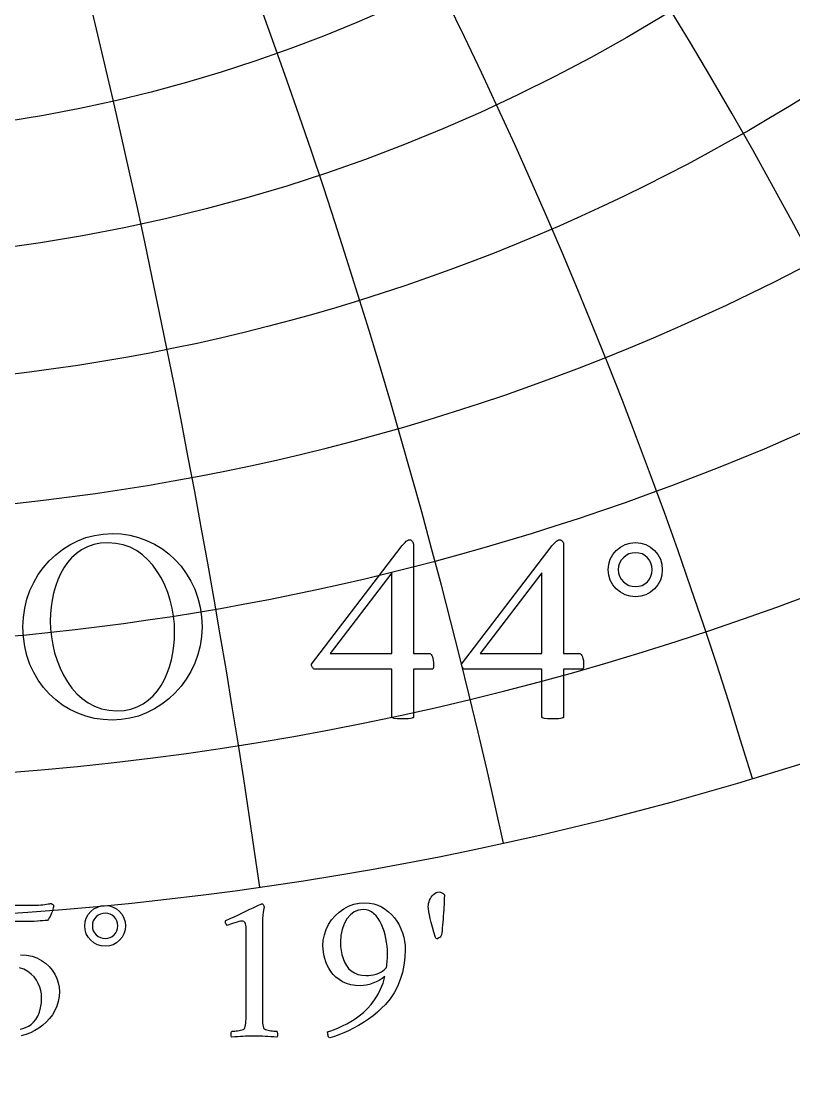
# Model space of a CAD drawing. Header units: millimetres. Extents: x -55 to 55, y -55 to 56.
# Drawn here: x 3.61 to 15.27, y -16.91 to -0.7 of the extents above; entities that cross this region are included whole.
import ezdxf

# ---------------------------------------------------------------- set-up
doc = ezdxf.new("R2010")
doc.units = ezdxf.units.MM
for name, color, linetype in [('CUT_OUTER', 1, 'Continuous'), ('ENGRAVE', 7, 'Continuous'), ('ENGRAVE_FINE', 8, 'Continuous'), ('TEXT', 5, 'Continuous')]:
    doc.layers.add(name, color=color, linetype=linetype)

msp = doc.modelspace()

# ---------------------------------------------------------------- linework, layer by layer
at = {"layer": 'CUT_OUTER'}
msp.add_arc((-0.0002, -0.0001), 54.7499, 132.89036, 87.80158, dxfattribs=at)
at = {"layer": 'ENGRAVE'}
for centre, radius in [((0, 0), 54), ((0, 23.0863), 29.319), ((0, 21.284), 25.6242), ((0, 19.8271), 22.2988), ((0, 0), 35.3478), ((0, 0), 23.1383)]:
    msp.add_circle(centre, radius, dxfattribs=at)
for centre, radius, start, end in [((0, 25.334), 33.4947, 137.23631, 42.76369), ((0, 28.1719), 38.3077, 162.33792, 17.66208), ((0, 31.8162), 43.9874, 180.638, 359.362), ((0, 36.6037), 50.8852, 195.78154, 344.21846)]:
    msp.add_arc(centre, radius, start, end, dxfattribs=at)
at = {"layer": 'ENGRAVE_FINE'}
for centre, radius, start, end in [((278.6826, -34.135), 282.9817, 162.032694, 175.951136), ((278.6826, -34.135), 282.9817, 162.032694, 175.951136), ((-135.009, -34.135), 143.6736, 8.149817, 36.122961), ((-135.009, -34.135), 143.6736, 8.149817, 36.122961), ((135.009, -34.135), 143.6736, 143.877039, 171.850183), ((135.009, -34.135), 143.6736, 143.877039, 171.850183), ((-85.1117, -34.135), 98.2785, 12.357385, 54.648053), ((-85.1117, -34.135), 98.2785, 12.357385, 54.648053), ((85.1117, -34.135), 98.2785, 125.351947, 167.642615), ((85.1117, -34.135), 98.2785, 125.351947, 167.642615), ((-58.5619, -34.135), 76.4471, 16.731177, 73.695482), ((-58.5619, -34.135), 76.4471, 16.731177, 73.695482), ((58.5619, -34.135), 76.4471, 106.304518, 163.268823), ((58.5619, -34.135), 76.4471, 106.304518, 163.268823), ((-41.2327, -34.135), 64.1468, 21.338982, 93.335063), ((-41.2327, -34.135), 64.1468, 21.338982, 93.335063), ((41.2327, -34.135), 64.1468, 86.664937, 158.661018), ((41.2327, -34.135), 64.1468, 86.664937, 158.661018), ((-28.3706, -34.135), 56.7411, 26.26058, 110.03181), ((-28.3706, -34.135), 56.7411, 26.26058, 110.03181), ((28.3706, -34.135), 56.7411, 69.96819, 153.73942), ((28.3706, -34.135), 56.7411, 69.96819, 153.73942), ((-17.8852, -34.135), 52.2929, 31.59265, 120.02931), ((-17.8852, -34.135), 52.2929, 31.59265, 120.02931), ((17.8852, -34.135), 52.2929, 59.97069, 148.40735), ((17.8852, -34.135), 52.2929, 59.97069, 148.40735), ((-8.6646, -34.135), 49.8973, 37.45519, 128.5784), ((-8.6646, -34.135), 49.8973, 37.45519, 128.5784), ((8.6646, -34.135), 49.8973, 51.4216, 142.54481), ((8.6646, -34.135), 49.8973, 51.4216, 142.54481), ((0, 65.9346), 87.1737, 231.774108, 308.225892)]:
    msp.add_arc(centre, radius, start, end, dxfattribs=at)
at = {"layer": 'TEXT'}
for points in [[(4.9819, -8.4322), (5.1183, -8.4386), (5.2507, -8.4578), (5.3791, -8.4897), (5.5035, -8.5344), (5.6224, -8.591), (5.734, -8.6585), (5.8385, -8.7368), (5.9357, -8.8261), (6.0245, -8.9251), (6.1034, -9.0326), (6.1725, -9.1487), (6.2317, -9.2732), (6.2792, -9.4053), (6.3131, -9.5441), (6.3335, -9.6896), (6.3403, -9.8417), (6.3335, -9.986), (6.3131, -10.1254), (6.2792, -10.2596), (6.2317, -10.3888), (6.1725, -10.5118), (6.1034, -10.6273), (6.0245, -10.7353), (5.9357, -10.8359), (5.8385, -10.9275), (5.734, -11.0084), (5.6224, -11.0786), (5.5035, -11.1382), (5.3791, -11.1857), (5.2507, -11.2197), (5.1183, -11.24), (4.9819, -11.2468), (4.8474, -11.2404), (4.7163, -11.2213), (4.5887, -11.1893), (4.4646, -11.1446), (4.3459, -11.0881), (4.2346, -11.0206), (4.1309, -10.9422), (4.0345, -10.853), (3.9468, -10.754), (3.869, -10.6464), (3.801, -10.5304), (3.7428, -10.4059), (3.6963, -10.274), (3.663, -10.136), (3.643, -9.9919), (3.6364, -9.8417), (3.643, -9.6972), (3.663, -9.5574), (3.6963, -9.4225), (3.7428, -9.2924), (3.801, -9.1685), (3.869, -9.0523), (3.9468, -8.9439), (4.0345, -8.8431), (4.1309, -8.7516), (4.2346, -8.6707), (4.3459, -8.6004), (4.4646, -8.5408), (4.5887, -8.4933), (4.7163, -8.4594), (4.8474, -8.439), (4.9819, -8.4322)], [(4.9223, -8.5728), (4.8095, -8.5793), (4.7052, -8.5988), (4.6094, -8.6314), (4.5221, -8.6771), (4.4429, -8.7334), (4.3714, -8.7979), (4.3077, -8.8707), (4.2517, -8.9517), (4.203, -9.0393), (4.1612, -9.1316), (4.1263, -9.2288), (4.0984, -9.3307), (4.077, -9.435), (4.0617, -9.5393), (4.0525, -9.6437), (4.0494, -9.748), (4.0535, -9.8692), (4.0659, -9.9902), (4.0865, -10.1109), (4.1154, -10.2313), (4.1523, -10.3489), (4.1969, -10.4612), (4.2491, -10.5682), (4.3092, -10.6699), (4.3766, -10.7639), (4.4513, -10.8482), (4.5331, -10.9225), (4.6221, -10.9871), (4.7183, -11.0392), (4.8217, -11.0765), (4.9323, -11.0989), (5.0501, -11.1063), (5.1629, -11.0998), (5.2672, -11.0802), (5.363, -11.0476), (5.4503, -11.002), (5.5296, -10.9454), (5.6015, -10.8801), (5.6659, -10.806), (5.7228, -10.7231), (5.7725, -10.6335), (5.8149, -10.5395), (5.8502, -10.4409), (5.8783, -10.3377), (5.8997, -10.2325), (5.915, -10.1275), (5.9242, -10.0228), (5.9272, -9.9183), (5.9231, -9.7972), (5.9107, -9.6767), (5.8901, -9.5566), (5.8612, -9.4371), (5.8242, -9.3206), (5.7793, -9.2093), (5.7263, -9.1034), (5.6654, -9.0028), (5.597, -8.9098), (5.5216, -8.8266), (5.4394, -8.7533), (5.3503, -8.6899), (5.2541, -8.6386), (5.1507, -8.602), (5.0401, -8.5801), (4.9223, -8.5728)], [(9.4699, -8.5259), (9.4858, -8.5275), (9.4992, -8.5323), (9.5103, -8.5403), (9.5189, -8.5515), (9.5254, -8.5642), (9.5301, -8.577), (9.5329, -8.5898), (9.5338, -8.6026), (9.5338, -10.2419), (9.7808, -10.2419), (9.7912, -10.2451), (9.801, -10.2547), (9.8103, -10.2707), (9.8191, -10.293), (9.8265, -10.3196), (9.8319, -10.3484), (9.8351, -10.3792), (9.8361, -10.4122), (9.8353, -10.4341), (9.8329, -10.4527), (9.8289, -10.4681), (9.8234, -10.4804), (9.5338, -10.4804), (9.5338, -11.2085), (9.5321, -11.2092), (9.5269, -11.2112), (9.5182, -11.2145), (9.5061, -11.2191), (9.4863, -11.2238), (9.4545, -11.2271), (9.4107, -11.2291), (9.355, -11.2298), (9.2898, -11.2277), (9.2432, -11.2213), (9.2153, -11.2106), (9.2059, -11.1957), (9.2059, -10.4804), (8.035, -10.4804), (8.025, -10.4733), (8.0163, -10.4649), (8.009, -10.4552), (8.003, -10.4442), (7.9984, -10.4329), (7.995, -10.4224), (7.9931, -10.4126), (7.9924, -10.4037), (9.3465, -8.6324), (9.3582, -8.6187), (9.372, -8.6031), (9.388, -8.5857), (9.4061, -8.5664), (9.4244, -8.5487), (9.4412, -8.536), (9.4564, -8.5284), (9.4699, -8.5259)], [(11.7352, -8.5259), (11.7511, -8.5275), (11.7645, -8.5323), (11.7755, -8.5403), (11.7842, -8.5515), (11.7907, -8.5642), (11.7954, -8.577), (11.7982, -8.5898), (11.7991, -8.6026), (11.7991, -10.2419), (12.0461, -10.2419), (12.0564, -10.2451), (12.0663, -10.2547), (12.0756, -10.2707), (12.0844, -10.293), (12.0918, -10.3196), (12.0972, -10.3484), (12.1004, -10.3792), (12.1014, -10.4122), (12.1006, -10.4341), (12.0982, -10.4527), (12.0942, -10.4681), (12.0886, -10.4804), (11.7991, -10.4804), (11.7991, -11.2085), (11.7974, -11.2092), (11.7922, -11.2112), (11.7835, -11.2145), (11.7714, -11.2191), (11.7516, -11.2238), (11.7198, -11.2271), (11.676, -11.2291), (11.6203, -11.2298), (11.5551, -11.2277), (11.5085, -11.2213), (11.4805, -11.2106), (11.4712, -11.1957), (11.4712, -10.4804), (10.3003, -10.4804), (10.2903, -10.4733), (10.2816, -10.4649), (10.2743, -10.4552), (10.2683, -10.4442), (10.2637, -10.4329), (10.2603, -10.4224), (10.2583, -10.4126), (10.2577, -10.4037), (11.6117, -8.6324), (11.6235, -8.6187), (11.6373, -8.6031), (11.6533, -8.5857), (11.6714, -8.5664), (11.6897, -8.5487), (11.7065, -8.536), (11.7217, -8.5284), (11.7352, -8.5259)], [(12.4719, -8.9773), (12.4795, -8.8953), (12.5022, -8.8197), (12.5401, -8.7505), (12.5932, -8.6877), (12.657, -8.6356), (12.7268, -8.5983), (12.8028, -8.576), (12.8849, -8.5685), (12.9667, -8.576), (13.0419, -8.5983), (13.1104, -8.6356), (13.1723, -8.6877), (13.2236, -8.7505), (13.2601, -8.8197), (13.2821, -8.8953), (13.2894, -8.9773), (13.2821, -9.0592), (13.2601, -9.1348), (13.2236, -9.204), (13.1723, -9.2668), (13.1104, -9.319), (13.0419, -9.3562), (12.9667, -9.3786), (12.8849, -9.386), (12.8028, -9.3786), (12.7268, -9.3562), (12.657, -9.319), (12.5932, -9.2668), (12.5401, -9.204), (12.5022, -9.1348), (12.4795, -9.0592), (12.4719, -8.9773)], [(12.6252, -8.9773), (12.63, -9.0285), (12.6443, -9.0757), (12.6683, -9.119), (12.7018, -9.1582), (12.742, -9.1908), (12.7859, -9.2141), (12.8335, -9.2281), (12.8849, -9.2328), (12.936, -9.2281), (12.9828, -9.2141), (13.0254, -9.1908), (13.0637, -9.1582), (13.0954, -9.119), (13.118, -9.0757), (13.1316, -9.0285), (13.1361, -8.9773), (13.1316, -8.926), (13.118, -8.8788), (13.0954, -8.8356), (13.0637, -8.7963), (13.0254, -8.7637), (12.9828, -8.7404), (12.936, -8.7264), (12.8849, -8.7218), (12.8335, -8.7264), (12.7859, -8.7404), (12.742, -8.7637), (12.7018, -8.7963), (12.6683, -8.8356), (12.6443, -8.8788), (12.63, -8.926), (12.6252, -8.9773)], [(9.2059, -9.0241), (8.2734, -10.2419), (9.2059, -10.2419)], [(11.4712, -9.0241), (10.5387, -10.2419), (11.4712, -10.2419)], [(9.9192, -13.841), (9.9421, -13.8436), (9.9631, -13.8514), (9.982, -13.8644), (9.999, -13.8826), (9.9988, -13.9012), (9.9982, -13.9253), (9.9972, -13.9547), (9.9958, -13.9895), (9.994, -14.0282), (9.9918, -14.069), (9.9892, -14.112), (9.9862, -14.1572), (9.9829, -14.2033), (9.9794, -14.249), (9.9757, -14.2943), (9.9719, -14.3392), (9.968, -14.3822), (9.9643, -14.4215), (9.9608, -14.4572), (9.9575, -14.4893), (9.9475, -14.5061), (9.9335, -14.5213), (9.9156, -14.5348), (9.8936, -14.5468), (9.8846, -14.5456), (9.8768, -14.542), (9.8703, -14.536), (9.8649, -14.5277), (9.8407, -14.4463), (9.8194, -14.3716), (9.8008, -14.3034), (9.785, -14.2418), (9.7725, -14.1868), (9.7635, -14.1384), (9.7581, -14.0966), (9.7563, -14.0614), (9.7576, -14.0386), (9.7615, -14.0151), (9.768, -13.9907), (9.777, -13.9656), (9.7884, -13.9409), (9.8018, -13.9181), (9.8172, -13.897), (9.8345, -13.8778), (9.8536, -13.8617), (9.8741, -13.8502), (9.8959, -13.8433), (9.9192, -13.841)], [(4.57, -14.352), (4.5757, -14.2905), (4.5927, -14.2339), (4.6212, -14.182), (4.661, -14.1349), (4.7088, -14.0957), (4.7612, -14.0678), (4.8182, -14.051), (4.8797, -14.0454), (4.9411, -14.051), (4.9975, -14.0678), (5.0489, -14.0957), (5.0953, -14.1349), (5.1337, -14.182), (5.1612, -14.2339), (5.1776, -14.2905), (5.1831, -14.352), (5.1776, -14.4135), (5.1612, -14.4702), (5.1337, -14.5221), (5.0953, -14.5692), (5.0489, -14.6083), (4.9975, -14.6362), (4.9411, -14.653), (4.8797, -14.6586), (4.8182, -14.653), (4.7612, -14.6362), (4.7088, -14.6083), (4.661, -14.5692), (4.6212, -14.5221), (4.5927, -14.4702), (4.5757, -14.4135), (4.57, -14.352)], [(7.0066, -15.6614), (7.0066, -14.3999), (7.0057, -14.369), (7.0031, -14.3432), (6.9986, -14.3227), (6.9923, -14.3073), (6.9838, -14.2961), (6.9727, -14.2881), (6.959, -14.2834), (6.9428, -14.2818), (6.9228, -14.2833), (6.8981, -14.2877), (6.8685, -14.2952), (6.8342, -14.3057), (6.7997, -14.3172), (6.7695, -14.3277), (6.7438, -14.3371), (6.7224, -14.3456), (6.7098, -14.3339), (6.7009, -14.3209), (6.6955, -14.3067), (6.6937, -14.2913), (6.6937, -14.2911), (6.6937, -14.2905), (6.6937, -14.2895), (6.6937, -14.2881), (6.6941, -14.2824), (6.6953, -14.2778), (6.6973, -14.2744), (6.7001, -14.2722), (6.7636, -14.2433), (6.8266, -14.2143), (6.889, -14.1851), (6.9508, -14.1556), (7.0096, -14.1274), (7.0633, -14.1017), (7.1118, -14.0787), (7.1551, -14.0582), (7.191, -14.0414), (7.217, -14.0295), (7.2333, -14.0223), (7.2398, -14.0199), (7.2462, -14.0199), (7.2535, -14.0211), (7.2597, -14.0247), (7.2647, -14.0307), (7.2685, -14.039), (7.2715, -14.0482), (7.2741, -14.0566), (7.2763, -14.0642), (7.2781, -14.071), (7.2773, -14.0759), (7.2749, -14.0905), (7.2709, -14.115), (7.2653, -14.1492), (7.2597, -14.1924), (7.2557, -14.2438), (7.2533, -14.3034), (7.2525, -14.3712), (7.2525, -15.6614), (7.2526, -15.6959), (7.2529, -15.7292), (7.2534, -15.7614), (7.2541, -15.7923), (7.2556, -15.8212), (7.2585, -15.8474), (7.2628, -15.8707), (7.2685, -15.8913), (7.2739, -15.8991), (7.2837, -15.9065), (7.2979, -15.9135), (7.3164, -15.92), (7.3375, -15.9259), (7.3591, -15.9308), (7.3814, -15.9347), (7.4042, -15.9376), (7.4257, -15.9397), (7.4438, -15.9412), (7.4584, -15.9421), (7.4697, -15.9424), (7.474, -15.95), (7.4773, -15.96), (7.4796, -15.9723), (7.4809, -15.9871), (7.4808, -16.0019), (7.4789, -16.0143), (7.4752, -16.0242), (7.4697, -16.0318), (7.4228, -16.0287), (7.3779, -16.0258), (7.335, -16.0231), (7.2941, -16.0206), (7.2533, -16.0185), (7.211, -16.0171), (7.1671, -16.0162), (7.1216, -16.0159), (7.0779, -16.0162), (7.0362, -16.0171), (6.9965, -16.0185), (6.9587, -16.0206), (6.9206, -16.0231), (6.8797, -16.0258), (6.836, -16.0287), (6.7895, -16.0318), (6.784, -16.0242), (6.7803, -16.0143), (6.7784, -16.0019), (6.7783, -15.9871), (6.7796, -15.9723), (6.7819, -15.96), (6.7852, -15.95), (6.7895, -15.9424), (6.8008, -15.9421), (6.8154, -15.9412), (6.8335, -15.9397), (6.855, -15.9376), (6.8778, -15.9347), (6.9001, -15.9308), (6.9217, -15.9259), (6.9428, -15.92), (6.9611, -15.9135), (6.9747, -15.9065), (6.9835, -15.8991), (6.9875, -15.8913), (6.9933, -15.8707), (6.9979, -15.8474), (7.0013, -15.8212), (7.0035, -15.7923), (7.0048, -15.7614), (7.0058, -15.7292), (7.0064, -15.6959), (7.0066, -15.6614)], [(8.2362, -15.952), (8.2874, -15.9344), (8.3419, -15.9137), (8.3999, -15.8897), (8.4613, -15.8626), (8.5245, -15.8314), (8.5879, -15.7955), (8.6514, -15.7548), (8.7152, -15.7093), (8.7776, -15.6583), (8.8369, -15.6011), (8.8933, -15.5377), (8.9467, -15.4682), (8.9953, -15.3916), (9.0373, -15.3073), (9.0728, -15.2152), (9.1016, -15.1153), (9.0602, -15.1469), (9.0158, -15.1748), (8.9684, -15.1988), (8.918, -15.2191), (8.8676, -15.2351), (8.8202, -15.2466), (8.7758, -15.2535), (8.7344, -15.2558), (8.6562, -15.252), (8.5847, -15.2406), (8.5197, -15.2217), (8.4613, -15.1951), (8.409, -15.1627), (8.3623, -15.1261), (8.3212, -15.0852), (8.2857, -15.0402), (8.2553, -14.9925), (8.2298, -14.9436), (8.209, -14.8935), (8.193, -14.8422), (8.1812, -14.7916), (8.1727, -14.7436), (8.1676, -14.6982), (8.1659, -14.6554), (8.1712, -14.5694), (8.1871, -14.4869), (8.2135, -14.4081), (8.2505, -14.3329), (8.2965, -14.2629), (8.3499, -14.1999), (8.4107, -14.1439), (8.4789, -14.0949), (8.5527, -14.0551), (8.6306, -14.0267), (8.7124, -14.0096), (8.7982, -14.0039), (8.8668, -14.0078), (8.932, -14.0195), (8.9937, -14.0389), (9.0521, -14.0662), (9.1067, -14.0998), (9.1571, -14.1384), (9.2033, -14.1821), (9.2453, -14.2307), (9.2828, -14.2833), (9.3156, -14.3388), (9.3435, -14.3974), (9.3667, -14.459), (9.3848, -14.522), (9.3978, -14.5847), (9.4056, -14.6473), (9.4082, -14.7097), (9.4035, -14.8279), (9.3894, -14.9428), (9.366, -15.0546), (9.3331, -15.1632), (9.2909, -15.2668), (9.2393, -15.3636), (9.1784, -15.4536), (9.108, -15.5368), (9.0513, -15.5963), (8.9898, -15.6534), (8.9236, -15.7081), (8.8525, -15.7604), (8.7788, -15.8096), (8.7044, -15.855), (8.6295, -15.8966), (8.5539, -15.9344), (8.4794, -15.9681), (8.4074, -15.9971), (8.3381, -16.0215), (8.2713, -16.0414), (8.2611, -16.039), (8.2529, -16.0318), (8.2467, -16.0198), (8.2425, -16.0031), (8.2398, -15.9855), (8.2378, -15.9711), (8.2366, -15.96), (8.2362, -15.952)], [(4.6849, -14.352), (4.6885, -14.3904), (4.6993, -14.4259), (4.7173, -14.4583), (4.7424, -14.4877), (4.7726, -14.5122), (4.8055, -14.5297), (4.8412, -14.5401), (4.8797, -14.5436), (4.9181, -14.5401), (4.9532, -14.5297), (4.9851, -14.5122), (5.0139, -14.4877), (5.0376, -14.4583), (5.0546, -14.4259), (5.0648, -14.3904), (5.0682, -14.352), (5.0648, -14.3136), (5.0546, -14.2782), (5.0376, -14.2457), (5.0139, -14.2163), (4.9851, -14.1918), (4.9532, -14.1744), (4.9181, -14.1639), (4.8797, -14.1604), (4.8412, -14.1639), (4.8055, -14.1744), (4.7726, -14.1918), (4.7424, -14.2163), (4.7173, -14.2457), (4.6993, -14.2782), (4.6885, -14.3136), (4.6849, -14.352)], [(9.1272, -14.978), (9.1302, -14.9522), (9.1327, -14.9261), (9.1349, -14.8995), (9.1367, -14.8726), (9.1381, -14.8454), (9.1391, -14.8183), (9.1397, -14.7911), (9.1399, -14.764), (9.1385, -14.7107), (9.1343, -14.6562), (9.1274, -14.6005), (9.1176, -14.5436), (9.105, -14.4871), (9.0896, -14.4327), (9.0715, -14.3802), (9.0505, -14.3297), (9.0266, -14.2825), (8.9994, -14.2398), (8.9691, -14.2018), (8.9355, -14.1684), (8.899, -14.1411), (8.8597, -14.1217), (8.8176, -14.11), (8.7727, -14.1061), (8.7023, -14.1149), (8.6381, -14.1412), (8.5802, -14.1852), (8.5284, -14.2466), (8.4858, -14.3213), (8.4553, -14.4047), (8.4371, -14.4969), (8.431, -14.5979), (8.4334, -14.6625), (8.4405, -14.7253), (8.4525, -14.7862), (8.4693, -14.8454), (8.4914, -14.9008), (8.5196, -14.9504), (8.5537, -14.9942), (8.5938, -15.0322), (8.6403, -15.063), (8.6936, -15.0849), (8.7537, -15.0981), (8.8206, -15.1025), (8.855, -15.1012), (8.8912, -15.0973), (8.9293, -15.0908), (8.9691, -15.0817), (9.0095, -15.0675), (9.0493, -15.0454), (9.0885, -15.0156), (9.1272, -14.978)]]:
    msp.add_lwpolyline(points, close=True, dxfattribs=at)
for points in [[(3.3149, -14.0422), (3.7748, -14.0422), (3.8069, -14.0418), (3.8394, -14.0406), (3.8724, -14.0386), (3.9057, -14.0359), (3.9378, -14.0326), (3.9672, -14.0291), (3.9937, -14.0254), (4.0175, -14.0215), (4.037, -14.018), (4.051, -14.0155), (4.0594, -14.014), (4.0622, -14.0135), (4.0699, -14.0181), (4.077, -14.0223), (4.0835, -14.0261), (4.0893, -14.0295), (4.0942, -14.0331), (4.0977, -14.0375), (4.0998, -14.0426), (4.1005, -14.0486), (4.0998, -14.0553), (4.0977, -14.0658), (4.0942, -14.0801), (4.0893, -14.0981), (4.0832, -14.1186), (4.0758, -14.14), (4.0672, -14.1625), (4.0574, -14.186), (4.0465, -14.2091), (4.0346, -14.2307), (4.0218, -14.2506), (4.0079, -14.269), (3.9744, -14.2722), (3.9376, -14.2754), (3.8977, -14.2786), (3.8546, -14.2818), (3.8079, -14.2846), (3.7572, -14.2865), (3.7025, -14.2877), (3.6438, -14.2881), (3.382, -14.2881)], [(3.6023, -14.7895), (3.6914, -14.7947), (3.7736, -14.8103), (3.8487, -14.8362), (3.9169, -14.8726), (3.9779, -14.9168), (4.0315, -14.9664), (4.0777, -15.0214), (4.1165, -15.0817), (4.1472, -15.1453), (4.1692, -15.2099), (4.1824, -15.2754), (4.1867, -15.342), (4.1825, -15.42), (4.1696, -15.4941), (4.1481, -15.5645), (4.1181, -15.631), (4.081, -15.6933), (4.0382, -15.7508), (3.9899, -15.8035), (3.936, -15.8514), (3.8777, -15.8942), (3.8159, -15.9316), (3.7507, -15.9637), (3.6822, -15.9903), (3.6115, -16.0113)], [(3.5928, -15.9108), (3.6347, -15.9021), (3.6767, -15.8876), (3.7189, -15.8674), (3.7595, -15.8404), (3.7967, -15.8059), (3.8306, -15.7638), (3.861, -15.7141), (3.8861, -15.6561), (3.9041, -15.5891), (3.9149, -15.5132), (3.9185, -15.4282), (3.9154, -15.3782), (3.9061, -15.3272), (3.8906, -15.2753), (3.869, -15.2223), (3.8405, -15.1708), (3.8047, -15.1233), (3.7615, -15.0797), (3.7109, -15.0402), (3.652, -15.0074), (3.584, -14.9839)]]:
    msp.add_lwpolyline(points, dxfattribs=at)

doc.saveas('drawing.dxf')
